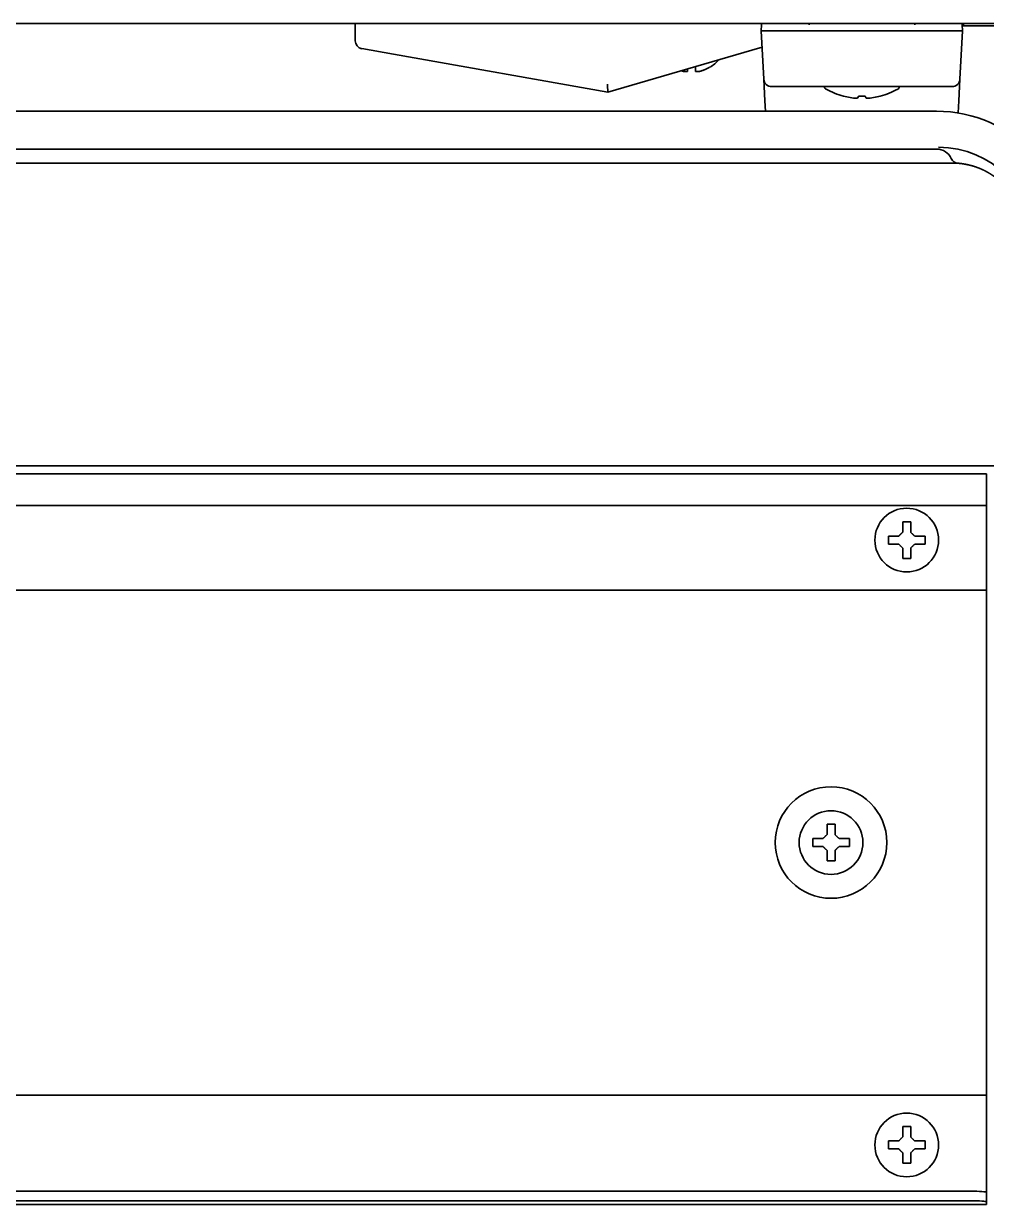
# Model space of a CAD drawing. Extents: x 53 to 4125, y 6244 to 9910.
# Drawn here: x 2777 to 2897.8, y 9647.7 to 9795.9 of the extents above; entities that cross this region are included whole.
import ezdxf

# ---------------------------------------------------------------- set-up
doc = ezdxf.new("R2010")
doc.units = 0
doc.header["$LTSCALE"] = 5
doc.layers.add('1', color=7, linetype='CONTINUOUS', true_color=0xffffff)
doc.layers.add('4', color=7, linetype='CONTINUOUS', true_color=0xffffff)

msp = doc.modelspace()

# ---------------------------------------------------------------- linework, layer by layer
at = {"layer": '1', "color": 7, "linetype": 'Continuous', "lineweight": 35}
for p, q in [((2902.57, 9795.89), (2766.69, 9795.89)), ((2818.56, 9793.73), (2818.56, 9795.89)), ((2869.53, 9794.98), (2869.55, 9795.74)), ((2869.84, 9788.93), (2869.53, 9794.98)), ((2875.52, 9795.74), (2875.52, 9795.89)), ((2888.78, 9794.98), (2875.52, 9794.98)), ((2894.77, 9794.98), (2894.46, 9788.93)), ((2894.75, 9795.74), (2894.77, 9794.98)), ((2894.75, 9795.61), (2897.7, 9795.61)), ((2894.89, 9795.89), (2894.89, 9795.61)), ((2897.7, 9795.61), (2902.68, 9795.61)), ((2823.39, 9792.04), (2819.39, 9792.75)), ((2850.27, 9787.3), (2823.39, 9792.04)), ((2869.34, 9792.85), (2865.34, 9791.68)), ((2865.34, 9791.68), (2850.27, 9787.3)), ((2863.08, 9790.45), (2863.08, 9790.42)), ((2869.99, 9786.21), (2869.84, 9788.93)), ((2894.46, 9788.93), (2894.31, 9786.21)), ((2875.84, 9787.98), (2870.84, 9787.98)), ((2888.46, 9787.98), (2875.84, 9787.98)), ((2893.46, 9787.98), (2888.46, 9787.98)), ((2870.06, 9784.9), (2869.99, 9786.21)), ((2881.55, 9786.52), (2881.55, 9786.52)), ((2882.75, 9786.52), (2882.75, 9786.52)), ((2884.45, 9786.78), (2884.45, 9786.77)), ((2894.31, 9786.21), (2894.23, 9784.68)), ((2274.78, 9740.39), (2903.78, 9740.39)), ((2897.78, 9739.37), (2280.78, 9739.37)), ((2897.78, 9739.37), (2897.78, 9739.15)), ((2897.78, 9739.15), (2897.78, 9735.61)), ((2280.78, 9735.42), (2897.78, 9735.42)), ((2897.78, 9735.61), (2897.78, 9735.42)), ((2897.78, 9735.42), (2897.78, 9725.79)), ((2885.48, 9731.06), (2885.48, 9731.56)), ((2885.48, 9730.56), (2885.48, 9731.06)), ((2890.08, 9731.56), (2890.08, 9731.06)), ((2890.08, 9731.06), (2890.08, 9730.56)), ((2897.78, 9724.79), (2897.78, 9725.79)), ((2897.78, 9724.79), (2280.78, 9724.79)), ((2897.78, 9722.59), (2897.78, 9724.79)), ((2897.78, 9722.59), (2897.78, 9663.59)), ((2875.98, 9693.09), (2875.98, 9693.59)), ((2875.98, 9692.59), (2875.98, 9693.09)), ((2880.58, 9693.59), (2880.58, 9693.09)), ((2880.58, 9693.09), (2880.58, 9692.59)), ((2897.78, 9661.39), (2897.78, 9663.59)), ((2897.78, 9661.39), (2280.78, 9661.39)), ((2897.78, 9660.39), (2897.78, 9661.39)), ((2897.78, 9660.39), (2897.78, 9649.87)), ((2885.48, 9655.13), (2885.48, 9655.63)), ((2890.08, 9655.63), (2890.08, 9655.13)), ((2885.48, 9654.63), (2885.48, 9655.13)), ((2890.08, 9655.13), (2890.08, 9654.63)), ((2897.78, 9649.87), (2897.78, 9649.18)), ((2282.78, 9649.32), (2895.78, 9649.32)), ((2282.78, 9648.12), (2895.78, 9648.12)), ((2897.78, 9649.18), (2897.78, 9647.98)), ((2897.78, 9647.67), (2897.78, 9647.98)), ((2280.78, 9647.67), (2897.78, 9647.67)), ((2897.78, 9647.67), (2897.78, 9647.67))]:
    msp.add_line(p, q, dxfattribs=at)
for centre, radius in [((2887.78, 9731.06), 4), ((2878.28, 9693.09), 7), ((2878.28, 9693.09), 4), ((2887.78, 9655.13), 4)]:
    msp.add_circle(centre, radius, dxfattribs=at)
for centre, radius, start, end in [((2819.56, 9793.73), 1, 180, 260), ((2869.06, 9793.81), 1, 286.2135, 304.9092), ((2860.58, 9794.51), 4.8, 301.5837, 318.7445), ((2870.84, 9788.98), 1, 183, 270), ((2893.46, 9788.98), 1, 270, 357), ((2877.9, 9788.1), 0.5, 194.6023, 240.3206), ((2882.15, 9795.56), 9.08, 240.3206, 255.3324), ((2882.15, 9795.56), 9.08, 284.6676, 299.6794), ((2886.4, 9788.1), 0.5, 299.6794, 345.3977)]:
    msp.add_arc(centre, radius, start, end, dxfattribs=at)
for centre, major_axis, ratio, start_param, end_param in [((2869.8, 9795.73), (0, 0.25), 1, 0.849971, 1.53589), ((2888.78, 9795.73), (0, -0.25), 0.000017, 1.605703, 2.291621), ((2894.5, 9795.73), (-0.25, 0), 1, 3.176499, 3.862418), ((2850.22, 9788.33), (0.06, -1.03), 0.002766, 4.763309, 6.282544), ((2879.85, 9795.56), (0, -8.79), 0.001207, 6.237649, 6.328721), ((2882.07, 9795.56), (0, -9.06), 0.993009, 6.033606, 6.225112), ((2881.49, 9795.56), (0, -9.06), 0.11804, 0.058074, 0.249579), ((2881.49, 9795.56), (0, -9.06), 0.115642, 0.058074, 0.249579), ((2882.15, 9795.56), (0, -8.79), 0.999999, 6.237649, 6.328721), ((2882.15, 9795.56), (0, 8.79), 0.999999, 3.141284, 3.187129), ((2882.81, 9795.56), (0, 9.06), 0.11804, 2.892014, 3.083519), ((2882.23, 9795.56), (0, 9.06), 0.993009, 3.199666, 3.391172), ((2882.23, 9795.56), (0, 9.06), 0.993291, 3.199666, 3.391172), ((2895.78, 9649.18), (-2, 0), 0.069756, 3.141593, 4.712389), ((2895.78, 9647.98), (2, 0), 0.069756, 0, 1.570796)]:
    msp.add_ellipse(centre, major_axis=major_axis, ratio=ratio, start_param=start_param, end_param=end_param, dxfattribs=at)
for points, knots in [([(2875.52, 9794.98), (2875.32, 9794.98), (2875.13, 9794.98), (2874.74, 9794.97), (2874.54, 9794.97), (2874.16, 9794.97), (2873.97, 9794.98), (2873.73, 9794.98), (2873.69, 9794.98), (2873.59, 9794.98), (2873.55, 9794.98), (2873.41, 9794.98), (2873.31, 9794.98), (2873.04, 9794.98), (2872.87, 9794.98), (2872.52, 9794.98), (2872.35, 9794.97), (2872.11, 9794.97), (2872.03, 9794.97), (2871.91, 9794.98), (2871.87, 9794.98), (2871.79, 9794.98), (2871.75, 9794.98), (2871.56, 9794.98), (2871.42, 9794.98), (2871.14, 9794.98), (2870.88, 9794.98), (2870.65, 9794.97), (2870.51, 9794.97), (2870.48, 9794.97), (2870.43, 9794.97), (2870.4, 9794.97), (2870.33, 9794.98), (2870.28, 9794.98), (2870.14, 9794.98), (2870.06, 9794.98), (2869.91, 9794.98), (2869.84, 9794.98), (2869.76, 9794.98), (2869.73, 9794.98), (2869.68, 9794.97), (2869.66, 9794.97), (2869.6, 9794.97), (2869.58, 9794.97), (2869.54, 9794.98), (2869.53, 9794.98), (2869.53, 9794.98)], [0, 0, 0, 0, 0.062581, 0.062581, 0.125162, 0.125162, 0.187743, 0.187743, 0.203388, 0.203388, 0.219033, 0.219033, 0.250323, 0.250323, 0.312904, 0.312904, 0.375485, 0.375485, 0.406775, 0.406775, 0.422421, 0.422421, 0.438066, 0.438066, 0.500647, 0.500647, 0.563228, 0.625808, 0.625808, 0.641454, 0.641454, 0.657099, 0.657099, 0.688389, 0.688389, 0.75097, 0.75097, 0.813551, 0.813551, 0.844841, 0.844841, 0.876132, 0.876132, 0.938713, 0.938713, 1, 1, 1, 1]), ([(2894.77, 9794.98), (2894.77, 9794.98), (2894.76, 9794.98), (2894.72, 9794.97), (2894.7, 9794.97), (2894.62, 9794.97), (2894.57, 9794.98), (2894.5, 9794.98), (2894.49, 9794.98), (2894.46, 9794.98), (2894.44, 9794.98), (2894.39, 9794.98), (2894.35, 9794.98), (2894.24, 9794.98), (2894.16, 9794.98), (2893.97, 9794.98), (2893.87, 9794.97), (2893.71, 9794.97), (2893.65, 9794.97), (2893.57, 9794.98), (2893.54, 9794.98), (2893.47, 9794.98), (2893.44, 9794.98), (2893.29, 9794.98), (2893.16, 9794.98), (2892.88, 9794.98), (2892.59, 9794.98), (2892.27, 9794.97), (2892.07, 9794.97), (2892.03, 9794.97), (2891.94, 9794.97), (2891.9, 9794.97), (2891.78, 9794.98), (2891.69, 9794.98), (2891.43, 9794.98), (2891.25, 9794.98), (2890.89, 9794.98), (2890.71, 9794.98), (2890.43, 9794.98), (2890.33, 9794.98), (2890.14, 9794.97), (2890.04, 9794.97), (2889.75, 9794.97), (2889.56, 9794.97), (2889.17, 9794.98), (2888.98, 9794.98), (2888.78, 9794.98)], [0, 0, 0, 0, 0.061226, 0.061226, 0.123811, 0.123811, 0.186396, 0.186396, 0.202042, 0.202042, 0.217689, 0.217689, 0.248981, 0.248981, 0.311566, 0.311566, 0.374151, 0.374151, 0.405443, 0.405443, 0.42109, 0.42109, 0.436736, 0.436736, 0.499321, 0.499321, 0.561906, 0.62449, 0.62449, 0.640137, 0.640137, 0.655783, 0.655783, 0.687075, 0.687075, 0.74966, 0.74966, 0.812245, 0.812245, 0.843538, 0.843538, 0.87483, 0.87483, 0.937415, 0.937415, 1, 1, 1, 1]), ([(2861.28, 9790.45), (2861.28, 9790.32), (2861.28, 9790.22), (2861.28, 9790.08), (2861.28, 9790.04), (2861.28, 9789.96), (2861.28, 9789.93), (2861.28, 9789.9)], [0, 0, 0, 0, 0.5, 0.5, 0.75, 0.75, 1, 1, 1, 1]), ([(2860.28, 9789.9), (2860.28, 9789.91), (2860.28, 9789.94), (2860.28, 9789.99), (2860.28, 9790.05), (2860.28, 9790.11), (2860.28, 9790.16), (2860.28, 9790.19), (2860.28, 9790.2)], [0, 0, 0, 0, 0.186129, 0.372258, 0.558386, 0.744515, 0.930644, 1, 1, 1, 1]), ([(2888.28, 9733.36), (2888.28, 9733.15), (2888.28, 9732.94), (2888.28, 9732.62), (2888.28, 9732.51), (2888.28, 9732.28), (2888.28, 9732.17), (2888.28, 9732.06)], [0, 0, 0, 0, 0.5, 0.5, 0.75, 0.75, 1, 1, 1, 1]), ([(2885.48, 9731.56), (2885.68, 9731.56), (2885.89, 9731.56), (2886.21, 9731.56), (2886.32, 9731.56), (2886.55, 9731.56), (2886.66, 9731.56), (2886.78, 9731.56)], [0, 0, 0, 0, 0.5, 0.5, 0.75, 0.75, 1, 1, 1, 1]), ([(2887.28, 9728.76), (2887.28, 9728.96), (2887.28, 9729.17), (2887.28, 9729.49), (2887.28, 9729.6), (2887.28, 9729.83), (2887.28, 9729.94), (2887.28, 9730.06)], [0, 0, 0, 0, 0.5, 0.5, 0.75, 0.75, 1, 1, 1, 1]), ([(2890.08, 9730.56), (2889.87, 9730.56), (2889.66, 9730.56), (2889.34, 9730.56), (2889.23, 9730.56), (2889, 9730.56), (2888.89, 9730.56), (2888.78, 9730.56)], [0, 0, 0, 0, 0.5, 0.5, 0.75, 0.75, 1, 1, 1, 1]), ([(2878.78, 9695.39), (2878.78, 9695.19), (2878.78, 9694.98), (2878.78, 9694.66), (2878.78, 9694.55), (2878.78, 9694.32), (2878.78, 9694.21), (2878.78, 9694.09)], [0, 0, 0, 0, 0.5, 0.5, 0.75, 0.75, 1, 1, 1, 1]), ([(2875.98, 9693.59), (2876.18, 9693.59), (2876.39, 9693.59), (2876.71, 9693.59), (2876.82, 9693.59), (2877.05, 9693.59), (2877.16, 9693.59), (2877.28, 9693.59)], [0, 0, 0, 0, 0.5, 0.5, 0.75, 0.75, 1, 1, 1, 1]), ([(2880.58, 9692.59), (2880.37, 9692.59), (2880.16, 9692.59), (2879.84, 9692.59), (2879.73, 9692.59), (2879.5, 9692.59), (2879.39, 9692.59), (2879.28, 9692.59)], [0, 0, 0, 0, 0.5, 0.5, 0.75, 0.75, 1, 1, 1, 1]), ([(2877.78, 9690.79), (2877.78, 9691), (2877.78, 9691.21), (2877.78, 9691.53), (2877.78, 9691.64), (2877.78, 9691.86), (2877.78, 9691.98), (2877.78, 9692.09)], [0, 0, 0, 0, 0.5, 0.5, 0.75, 0.75, 1, 1, 1, 1]), ([(2888.28, 9657.43), (2888.28, 9657.23), (2888.28, 9657.02), (2888.28, 9656.69), (2888.28, 9656.58), (2888.28, 9656.36), (2888.28, 9656.25), (2888.28, 9656.13)], [0, 0, 0, 0, 0.5, 0.5, 0.75, 0.75, 1, 1, 1, 1]), ([(2885.48, 9655.63), (2885.68, 9655.63), (2885.89, 9655.63), (2886.21, 9655.63), (2886.32, 9655.63), (2886.55, 9655.63), (2886.66, 9655.63), (2886.78, 9655.63)], [0, 0, 0, 0, 0.5, 0.5, 0.75, 0.75, 1, 1, 1, 1]), ([(2887.28, 9652.83), (2887.28, 9653.03), (2887.28, 9653.24), (2887.28, 9653.57), (2887.28, 9653.68), (2887.28, 9653.9), (2887.28, 9654.02), (2887.28, 9654.13)], [0, 0, 0, 0, 0.5, 0.5, 0.75, 0.75, 1, 1, 1, 1]), ([(2890.08, 9654.63), (2889.87, 9654.63), (2889.66, 9654.63), (2889.34, 9654.63), (2889.23, 9654.63), (2889, 9654.63), (2888.89, 9654.63), (2888.78, 9654.63)], [0, 0, 0, 0, 0.5, 0.5, 0.75, 0.75, 1, 1, 1, 1])]:
    msp.add_open_spline(points, degree=3, knots=knots, dxfattribs=at)
for points in [[(2861.78, 9789.9), (2861.83, 9789.91), (2861.94, 9789.94), (2862.1, 9789.99), (2862.26, 9790.05), (2862.41, 9790.11), (2862.57, 9790.18), (2862.72, 9790.25), (2862.89, 9790.34), (2863.01, 9790.41), (2863.08, 9790.45)], [(2859.53, 9789.97), (2859.61, 9789.94), (2859.69, 9789.92), (2859.78, 9789.9)], [(2859.78, 9789.9), (2859.8, 9789.89), (2859.85, 9789.89), (2859.93, 9789.88), (2860, 9789.88), (2860.07, 9789.88), (2860.14, 9789.88), (2860.21, 9789.89), (2860.25, 9789.89), (2860.28, 9789.9)], [(2861.28, 9789.9), (2861.3, 9789.89), (2861.35, 9789.89), (2861.42, 9789.88), (2861.49, 9789.88), (2861.56, 9789.88), (2861.63, 9789.88), (2861.7, 9789.89), (2861.75, 9789.89), (2861.78, 9789.9)], [(2887.28, 9732.06), (2887.28, 9732.11), (2887.28, 9732.22), (2887.28, 9732.38), (2887.28, 9732.54), (2887.28, 9732.69), (2887.28, 9732.85), (2887.28, 9733), (2887.28, 9733.17), (2887.28, 9733.29), (2887.28, 9733.36)], [(2887.28, 9733.36), (2887.44, 9733.36), (2887.78, 9733.36), (2888.11, 9733.36), (2888.28, 9733.36)], [(2886.78, 9731.56), (2886.8, 9731.58), (2886.85, 9731.63), (2886.92, 9731.7), (2886.99, 9731.77), (2887.06, 9731.84), (2887.13, 9731.91), (2887.2, 9731.98), (2887.25, 9732.03), (2887.28, 9732.06)], [(2888.28, 9732.06), (2888.3, 9732.03), (2888.35, 9731.98), (2888.43, 9731.9), (2888.5, 9731.83), (2888.57, 9731.76), (2888.64, 9731.69), (2888.71, 9731.62), (2888.75, 9731.58), (2888.78, 9731.56)], [(2888.78, 9731.56), (2888.83, 9731.56), (2888.94, 9731.56), (2889.1, 9731.56), (2889.26, 9731.56), (2889.41, 9731.56), (2889.57, 9731.56), (2889.72, 9731.56), (2889.89, 9731.56), (2890.01, 9731.56), (2890.08, 9731.56)], [(2886.78, 9730.56), (2886.72, 9730.56), (2886.61, 9730.56), (2886.45, 9730.56), (2886.29, 9730.56), (2886.14, 9730.56), (2885.99, 9730.56), (2885.83, 9730.56), (2885.66, 9730.56), (2885.54, 9730.56), (2885.48, 9730.56)], [(2887.28, 9730.06), (2887.25, 9730.08), (2887.2, 9730.13), (2887.12, 9730.21), (2887.05, 9730.28), (2886.98, 9730.35), (2886.91, 9730.42), (2886.84, 9730.49), (2886.8, 9730.53), (2886.78, 9730.56)], [(2888.78, 9730.56), (2888.75, 9730.53), (2888.7, 9730.48), (2888.63, 9730.41), (2888.56, 9730.34), (2888.49, 9730.27), (2888.42, 9730.2), (2888.35, 9730.13), (2888.3, 9730.08), (2888.28, 9730.06)], [(2888.28, 9730.06), (2888.28, 9730), (2888.28, 9729.89), (2888.28, 9729.73), (2888.28, 9729.57), (2888.28, 9729.42), (2888.28, 9729.27), (2888.28, 9729.11), (2888.28, 9728.94), (2888.28, 9728.82), (2888.28, 9728.76)], [(2888.28, 9728.76), (2888.11, 9728.76), (2887.78, 9728.76), (2887.44, 9728.76), (2887.28, 9728.76)], [(2877.78, 9694.09), (2877.78, 9694.15), (2877.78, 9694.26), (2877.78, 9694.42), (2877.78, 9694.58), (2877.78, 9694.73), (2877.78, 9694.88), (2877.78, 9695.04), (2877.78, 9695.21), (2877.78, 9695.33), (2877.78, 9695.39)], [(2877.78, 9695.39), (2877.94, 9695.39), (2878.28, 9695.39), (2878.61, 9695.39), (2878.78, 9695.39)], [(2877.28, 9693.59), (2877.3, 9693.62), (2877.35, 9693.66), (2877.42, 9693.74), (2877.49, 9693.81), (2877.56, 9693.88), (2877.63, 9693.95), (2877.7, 9694.02), (2877.75, 9694.07), (2877.78, 9694.09)], [(2878.78, 9694.09), (2878.8, 9694.07), (2878.85, 9694.02), (2878.93, 9693.94), (2879, 9693.87), (2879.07, 9693.8), (2879.14, 9693.73), (2879.21, 9693.66), (2879.25, 9693.62), (2879.28, 9693.59)], [(2877.28, 9692.59), (2877.22, 9692.59), (2877.11, 9692.59), (2876.95, 9692.59), (2876.79, 9692.59), (2876.64, 9692.59), (2876.49, 9692.59), (2876.33, 9692.59), (2876.16, 9692.59), (2876.04, 9692.59), (2875.98, 9692.59)], [(2877.78, 9692.09), (2877.75, 9692.12), (2877.7, 9692.17), (2877.62, 9692.24), (2877.55, 9692.32), (2877.48, 9692.39), (2877.41, 9692.46), (2877.34, 9692.52), (2877.3, 9692.57), (2877.28, 9692.59)], [(2879.28, 9692.59), (2879.25, 9692.57), (2879.2, 9692.52), (2879.13, 9692.45), (2879.06, 9692.38), (2878.99, 9692.31), (2878.92, 9692.24), (2878.85, 9692.16), (2878.8, 9692.12), (2878.78, 9692.09)], [(2879.28, 9693.59), (2879.33, 9693.59), (2879.44, 9693.59), (2879.6, 9693.59), (2879.76, 9693.59), (2879.91, 9693.59), (2880.07, 9693.59), (2880.22, 9693.59), (2880.39, 9693.59), (2880.51, 9693.59), (2880.58, 9693.59)], [(2878.78, 9692.09), (2878.78, 9692.04), (2878.78, 9691.93), (2878.78, 9691.77), (2878.78, 9691.61), (2878.78, 9691.46), (2878.78, 9691.3), (2878.78, 9691.15), (2878.78, 9690.98), (2878.78, 9690.86), (2878.78, 9690.79)], [(2878.78, 9690.79), (2878.61, 9690.79), (2878.28, 9690.79), (2877.94, 9690.79), (2877.78, 9690.79)], [(2887.28, 9656.13), (2887.28, 9656.19), (2887.28, 9656.29), (2887.28, 9656.45), (2887.28, 9656.61), (2887.28, 9656.77), (2887.28, 9656.92), (2887.28, 9657.08), (2887.28, 9657.24), (2887.28, 9657.37), (2887.28, 9657.43)], [(2887.28, 9657.43), (2887.44, 9657.43), (2887.78, 9657.43), (2888.11, 9657.43), (2888.28, 9657.43)], [(2886.78, 9655.63), (2886.8, 9655.65), (2886.85, 9655.7), (2886.92, 9655.77), (2886.99, 9655.84), (2887.06, 9655.92), (2887.13, 9655.99), (2887.2, 9656.06), (2887.25, 9656.11), (2887.28, 9656.13)], [(2888.28, 9656.13), (2888.3, 9656.1), (2888.35, 9656.05), (2888.43, 9655.98), (2888.5, 9655.91), (2888.57, 9655.84), (2888.64, 9655.77), (2888.71, 9655.7), (2888.75, 9655.65), (2888.78, 9655.63)], [(2888.78, 9655.63), (2888.83, 9655.63), (2888.94, 9655.63), (2889.1, 9655.63), (2889.26, 9655.63), (2889.41, 9655.63), (2889.57, 9655.63), (2889.72, 9655.63), (2889.89, 9655.63), (2890.01, 9655.63), (2890.08, 9655.63)], [(2886.78, 9654.63), (2886.72, 9654.63), (2886.61, 9654.63), (2886.45, 9654.63), (2886.29, 9654.63), (2886.14, 9654.63), (2885.99, 9654.63), (2885.83, 9654.63), (2885.66, 9654.63), (2885.54, 9654.63), (2885.48, 9654.63)], [(2887.28, 9654.13), (2887.25, 9654.16), (2887.2, 9654.21), (2887.12, 9654.28), (2887.05, 9654.35), (2886.98, 9654.42), (2886.91, 9654.49), (2886.84, 9654.56), (2886.8, 9654.61), (2886.78, 9654.63)], [(2888.78, 9654.63), (2888.75, 9654.61), (2888.7, 9654.56), (2888.63, 9654.49), (2888.56, 9654.42), (2888.49, 9654.35), (2888.42, 9654.27), (2888.35, 9654.2), (2888.3, 9654.15), (2888.28, 9654.13)], [(2888.28, 9654.13), (2888.28, 9654.08), (2888.28, 9653.97), (2888.28, 9653.81), (2888.28, 9653.65), (2888.28, 9653.49), (2888.28, 9653.34), (2888.28, 9653.18), (2888.28, 9653.02), (2888.28, 9652.89), (2888.28, 9652.83)], [(2888.28, 9652.83), (2888.11, 9652.83), (2887.78, 9652.83), (2887.44, 9652.83), (2887.28, 9652.83)]]:
    msp.add_open_spline(points, degree=3, dxfattribs=at)
at = {"layer": '4', "color": 7, "linetype": 'Continuous', "lineweight": 35}
for p, q in [((2891.53, 9784.9), (2623.43, 9784.9)), ((2287.01, 9780.14), (2891.54, 9780.14)), ((2285.04, 9778.39), (2893.51, 9778.39))]:
    msp.add_line(p, q, dxfattribs=at)
for centre, radius, start, end in [((2891.53, 9768.39), 16.51, 42.1021, 90), ((2891.54, 9778.14), 2, 23.9946, 90), ((2891.78, 9768.39), 11.99, 0, 90), ((2894.28, 9779.36), 1, 203.9946, 265.5573)]:
    msp.add_arc(centre, radius, start, end, dxfattribs=at)
msp.add_open_spline([(2893.51, 9778.39), (2893.52, 9778.39), (2893.55, 9778.39), (2893.6, 9778.39), (2893.65, 9778.39), (2893.7, 9778.39), (2893.75, 9778.39), (2893.79, 9778.39), (2893.84, 9778.39), (2893.89, 9778.39), (2893.94, 9778.38), (2893.99, 9778.38), (2894.04, 9778.38), (2894.09, 9778.37), (2894.13, 9778.37), (2894.18, 9778.37), (2894.23, 9778.36), (2894.28, 9778.36), (2894.33, 9778.36), (2894.38, 9778.35), (2894.43, 9778.35), (2894.48, 9778.34), (2894.53, 9778.33), (2894.58, 9778.33), (2894.63, 9778.32), (2894.68, 9778.32), (2894.73, 9778.31), (2894.78, 9778.3), (2894.83, 9778.29), (2894.89, 9778.29), (2894.94, 9778.28), (2894.99, 9778.27), (2895.04, 9778.26), (2895.09, 9778.25), (2895.14, 9778.24), (2895.19, 9778.23), (2895.24, 9778.22), (2895.3, 9778.21), (2895.35, 9778.2), (2895.4, 9778.19), (2895.45, 9778.18), (2895.5, 9778.17), (2895.56, 9778.16), (2895.61, 9778.14), (2895.66, 9778.13), (2895.71, 9778.12), (2895.76, 9778.11), (2895.82, 9778.09), (2895.87, 9778.08), (2895.92, 9778.06), (2895.97, 9778.05), (2896.03, 9778.03), (2896.08, 9778.02), (2896.13, 9778), (2896.19, 9777.99), (2896.24, 9777.97), (2896.29, 9777.95), (2896.34, 9777.93), (2896.4, 9777.92), (2896.45, 9777.9), (2896.5, 9777.88), (2896.56, 9777.86), (2896.61, 9777.84), (2896.66, 9777.82), (2896.71, 9777.8), (2896.77, 9777.78), (2896.82, 9777.76), (2896.87, 9777.74), (2896.93, 9777.72), (2896.98, 9777.7), (2897.03, 9777.67), (2897.09, 9777.65), (2897.14, 9777.63), (2897.19, 9777.6), (2897.25, 9777.58), (2897.3, 9777.56), (2897.35, 9777.53), (2897.4, 9777.51), (2897.46, 9777.48), (2897.51, 9777.45), (2897.56, 9777.43), (2897.62, 9777.4), (2897.67, 9777.37), (2897.72, 9777.35), (2897.77, 9777.32), (2897.83, 9777.29), (2897.88, 9777.26), (2897.93, 9777.23), (2897.99, 9777.2), (2898.04, 9777.17), (2898.09, 9777.14), (2898.14, 9777.11), (2898.19, 9777.08), (2898.25, 9777.04), (2898.3, 9777.01), (2898.35, 9776.98), (2898.4, 9776.95), (2898.45, 9776.91), (2898.51, 9776.88), (2898.56, 9776.84), (2898.61, 9776.81), (2898.66, 9776.77), (2898.71, 9776.74), (2898.76, 9776.7), (2898.81, 9776.66), (2898.86, 9776.63), (2898.91, 9776.59), (2898.96, 9776.55), (2899.01, 9776.51), (2899.06, 9776.47), (2899.11, 9776.43), (2899.16, 9776.39), (2899.21, 9776.35), (2899.26, 9776.31), (2899.31, 9776.27), (2899.36, 9776.23), (2899.41, 9776.19), (2899.46, 9776.14), (2899.51, 9776.1), (2899.56, 9776.06), (2899.6, 9776.01), (2899.65, 9775.97), (2899.7, 9775.92), (2899.75, 9775.88), (2899.79, 9775.83), (2899.84, 9775.79), (2899.89, 9775.74), (2899.94, 9775.69), (2899.98, 9775.64), (2900.03, 9775.6), (2900.07, 9775.55), (2900.12, 9775.5), (2900.16, 9775.45), (2900.21, 9775.4), (2900.25, 9775.35), (2900.3, 9775.3), (2900.34, 9775.25), (2900.39, 9775.2), (2900.43, 9775.14), (2900.47, 9775.09), (2900.52, 9775.04), (2900.56, 9774.99), (2900.6, 9774.93), (2900.64, 9774.88), (2900.69, 9774.82), (2900.73, 9774.77), (2900.77, 9774.71), (2900.81, 9774.66), (2900.85, 9774.6), (2900.89, 9774.54), (2900.93, 9774.48), (2900.97, 9774.43), (2901.01, 9774.37), (2901.05, 9774.31), (2901.08, 9774.25), (2901.12, 9774.19), (2901.16, 9774.13), (2901.2, 9774.07), (2901.23, 9774.01), (2901.27, 9773.95), (2901.3, 9773.89), (2901.34, 9773.83), (2901.38, 9773.76), (2901.41, 9773.7), (2901.44, 9773.64), (2901.48, 9773.57), (2901.51, 9773.51), (2901.54, 9773.44), (2901.58, 9773.38), (2901.61, 9773.31), (2901.64, 9773.25), (2901.67, 9773.18), (2901.7, 9773.12), (2901.73, 9773.05), (2901.76, 9772.98), (2901.79, 9772.92), (2901.82, 9772.85), (2901.85, 9772.78), (2901.87, 9772.71), (2901.9, 9772.64), (2901.93, 9772.57), (2901.95, 9772.5), (2901.98, 9772.43), (2902, 9772.36), (2902.03, 9772.29), (2902.05, 9772.22), (2902.08, 9772.15), (2902.1, 9772.08), (2902.12, 9772), (2902.14, 9771.93), (2902.16, 9771.86), (2902.18, 9771.79), (2902.2, 9771.71), (2902.22, 9771.64), (2902.24, 9771.56), (2902.26, 9771.49), (2902.28, 9771.42), (2902.29, 9771.34), (2902.31, 9771.27), (2902.33, 9771.19), (2902.34, 9771.11), (2902.36, 9771.04), (2902.37, 9770.96), (2902.38, 9770.88), (2902.4, 9770.81), (2902.41, 9770.73), (2902.42, 9770.65), (2902.43, 9770.58), (2902.44, 9770.5), (2902.45, 9770.42), (2902.46, 9770.34), (2902.47, 9770.26), (2902.47, 9770.18), (2902.48, 9770.11), (2902.48, 9770.03), (2902.49, 9769.95), (2902.49, 9769.87), (2902.5, 9769.79), (2902.5, 9769.73), (2902.5, 9769.71)], degree=3, knots=[0, 0, 0, 0, 0.003426, 0.006864, 0.010312, 0.013771, 0.017242, 0.020723, 0.024215, 0.027718, 0.031232, 0.034757, 0.038292, 0.041839, 0.045397, 0.048966, 0.052545, 0.056136, 0.059737, 0.063349, 0.066973, 0.070607, 0.074252, 0.077908, 0.081575, 0.085253, 0.088942, 0.092642, 0.096353, 0.100075, 0.103807, 0.107551, 0.111306, 0.115071, 0.118848, 0.122635, 0.126433, 0.130243, 0.134063, 0.137894, 0.141736, 0.145589, 0.149453, 0.153328, 0.157214, 0.16111, 0.165018, 0.168937, 0.172866, 0.176807, 0.180759, 0.184721, 0.188694, 0.192679, 0.196674, 0.20068, 0.204697, 0.208725, 0.212764, 0.216814, 0.220875, 0.224947, 0.22903, 0.233124, 0.237228, 0.241344, 0.245471, 0.249608, 0.253756, 0.257916, 0.262086, 0.266267, 0.27046, 0.274663, 0.278877, 0.283102, 0.287338, 0.291585, 0.295843, 0.300112, 0.304392, 0.308682, 0.312984, 0.317297, 0.32162, 0.325955, 0.3303, 0.334656, 0.339024, 0.343402, 0.347791, 0.352191, 0.356603, 0.361025, 0.365458, 0.369902, 0.374356, 0.378822, 0.383299, 0.387787, 0.392286, 0.396795, 0.401316, 0.405847, 0.41039, 0.414943, 0.419508, 0.424083, 0.428669, 0.433266, 0.437874, 0.442494, 0.447124, 0.451765, 0.456417, 0.461079, 0.465753, 0.470438, 0.475134, 0.47984, 0.484558, 0.489287, 0.494026, 0.498777, 0.503538, 0.50831, 0.513094, 0.517888, 0.522693, 0.527509, 0.532336, 0.537174, 0.542023, 0.546883, 0.551754, 0.556636, 0.561529, 0.566433, 0.571347, 0.576273, 0.581209, 0.586157, 0.591115, 0.596085, 0.601065, 0.606057, 0.611059, 0.616072, 0.621096, 0.626131, 0.631177, 0.636234, 0.641302, 0.646381, 0.651471, 0.656572, 0.661684, 0.666807, 0.67194, 0.677085, 0.68224, 0.687407, 0.692584, 0.697773, 0.702972, 0.708182, 0.713404, 0.718636, 0.723879, 0.729133, 0.734398, 0.739674, 0.744961, 0.750259, 0.755568, 0.760888, 0.766219, 0.77156, 0.776913, 0.782277, 0.787651, 0.793037, 0.798433, 0.803841, 0.809259, 0.814688, 0.820129, 0.82558, 0.831042, 0.836515, 0.841999, 0.847494, 0.853, 0.858517, 0.864045, 0.869584, 0.875134, 0.880695, 0.886266, 0.891849, 0.897442, 0.903047, 0.908663, 0.914289, 0.919926, 0.925575, 0.931234, 0.936904, 0.942586, 0.948278, 0.953981, 0.959695, 0.96542, 0.971156, 0.976903, 0.982661, 0.988429, 0.994209, 1, 1, 1, 1], dxfattribs=at)

doc.saveas('drawing.dxf')
